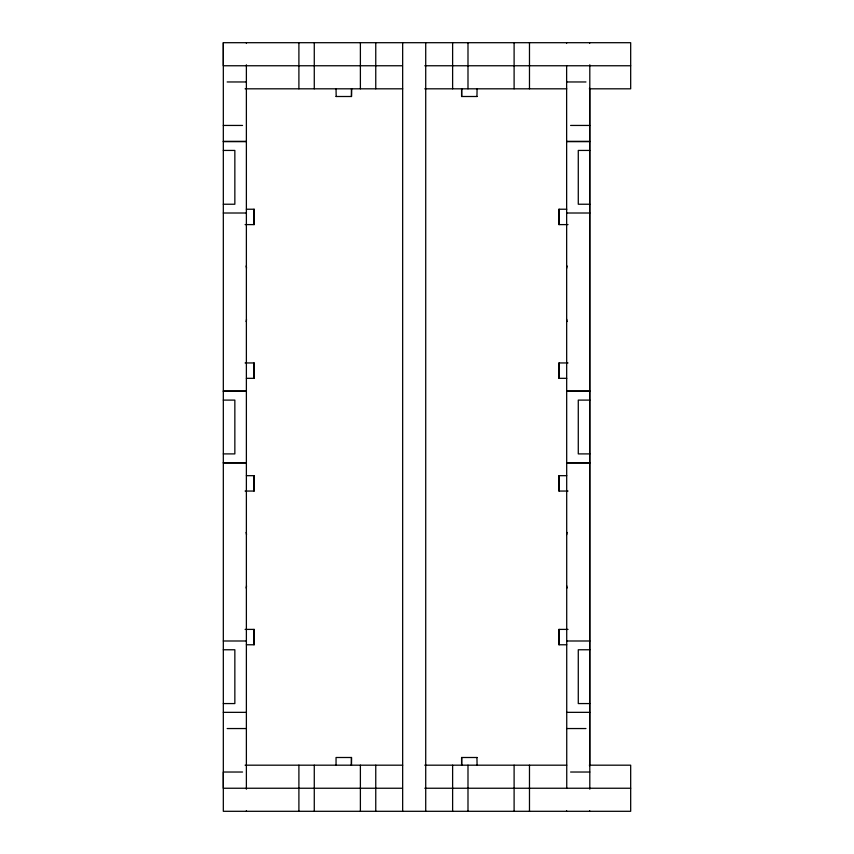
<?xml version="1.0" encoding="UTF-8"?>
<svg xmlns="http://www.w3.org/2000/svg" width="854" height="854" viewBox="0 0 854 854"><rect width="100%" height="100%" fill="white"/><g stroke="black" fill="none" stroke-linecap="round" stroke-linejoin="round"><path stroke-width="1.28" d="M589.313 88.816L630.679 88.816L630.679 42.7L223.321 42.7L223.321 65.758L402.266 65.758M424.79 65.758L630.679 65.758M227.164 81.963L246.379 81.963M566.746 81.963L585.961 81.963M245.098 88.816L402.661 88.816M424.758 88.816L566.746 88.816M336.049 96.502L351.538 96.502L351.538 88.624L351.421 96.502M477.076 96.502L461.587 96.502L461.587 88.624M223.321 125.442L242.536 125.442M570.589 125.442L589.804 125.442M223.321 141.337L246.379 141.337M566.746 141.337L589.804 141.337M223.321 141.657L246.379 141.657M566.746 141.657L589.804 141.657M223.321 150.432L234.85 150.432L234.85 204.234L223.321 204.234M589.804 150.432L578.275 150.432L578.275 204.234L589.804 204.234M246.379 209.23L254.182 209.23L254.182 224.602L245.098 224.602M566.746 209.23L558.943 209.23L558.943 224.602L568.027 224.602M223.321 213.009L246.379 213.009M566.746 213.009L589.804 213.009M245.098 362.95L254.182 362.95L254.182 378.322L246.379 378.322M568.027 362.95L558.943 362.95L558.943 378.322L566.746 378.322M223.321 391.004L246.379 391.004M566.746 391.004L589.804 391.004M223.321 391.324L246.379 391.324M566.746 391.324L589.804 391.324M223.321 400.099L234.85 400.099L234.85 453.901L223.321 453.901M589.804 400.099L578.275 400.099L578.275 453.901L589.804 453.901M223.321 462.676L246.379 462.676M566.746 462.676L589.804 462.676M223.321 462.996L246.379 462.996M566.746 462.996L589.804 462.996M246.379 475.678L254.182 475.678L254.182 491.05L245.098 491.05M566.746 475.678L558.943 475.678L558.943 491.05L568.027 491.05M245.098 629.398L254.182 629.398L254.182 644.77L246.379 644.77M568.027 629.398L558.943 629.398L558.943 644.77L566.746 644.77M223.321 640.991L246.379 640.991M566.746 640.991L589.804 640.991M223.321 649.766L234.85 649.766L234.85 703.568L223.321 703.568M589.804 649.766L578.275 649.766L578.275 703.568L589.804 703.568M223.321 712.343L246.379 712.343M566.746 712.343L589.804 712.343M227.164 728.547L246.379 728.547M566.746 728.547L585.961 728.547M351.421 757.498L351.421 765.365L351.538 757.498L336.049 757.498L336.049 765.184M477.076 757.498L461.587 757.498L461.587 765.365M245.098 765.184L402.661 765.184M424.758 765.184L566.746 765.184M589.313 765.184L630.679 765.184L630.679 811.3L223.321 811.3L223.321 42.7M242.536 772.027L223.321 772.027L223.321 788.242L402.266 788.242M570.589 772.027L589.804 772.027M424.79 788.242L630.679 788.242M589.804 64.787L589.804 789.213M589.687 42.7L589.687 43.255M589.687 88.133L589.687 765.867M589.687 810.745L589.687 811.3M566.629 42.7L566.629 43.255M566.629 65.758L566.746 788.242M566.629 810.745L566.629 811.3M559.06 209.23L559.06 224.602M559.06 362.95L559.06 378.322M559.06 475.678L559.06 491.05M559.06 629.398L559.06 644.77M529.48 42.7L529.48 88.816M529.48 765.184L529.48 811.3M514.108 42.7L514.108 88.816M514.108 765.184L514.108 811.3M477.076 88.816L476.959 96.502M476.959 757.498L477.076 765.184M467.992 42.7L467.992 88.816M467.992 765.184L467.992 811.3M461.704 88.624L461.704 96.502M461.704 757.498L461.704 765.365M452.62 42.7L452.62 88.816M452.62 765.184L452.62 811.3M425.719 42.7L425.719 811.3M402.661 42.7L402.661 811.3M375.76 42.7L375.76 88.816M375.76 765.184L375.76 811.3M360.388 42.7L360.388 88.816M360.388 765.184L360.388 811.3M336.049 88.816L336.166 96.502M314.272 42.7L314.272 88.816M314.272 765.184L314.272 811.3M298.9 42.7L298.9 88.816M298.9 765.184L298.9 811.3M254.065 209.23L254.065 224.602M254.065 362.95L254.065 378.322M254.065 475.678L254.065 491.05M254.065 629.398L254.065 644.77M246.379 42.7L246.379 43.255M246.379 64.787L246.379 789.213M246.379 810.745L246.379 811.3M566.736 268.156A5.764 5.764 0 0 1 567.141 266.032M567.141 321.52A5.764 5.764 0 0 1 566.736 319.396M567.141 587.968A5.764 5.764 0 0 1 566.736 585.844M566.736 534.604A5.764 5.764 0 0 1 567.141 532.48M246.091 532.48A5.764 5.764 0 0 1 246.496 534.604M246.496 585.844A5.764 5.764 0 0 1 246.091 587.968M246.091 266.032A5.764 5.764 0 0 1 246.496 268.156M246.496 319.396A5.764 5.764 0 0 1 246.091 321.52"/></g></svg>
